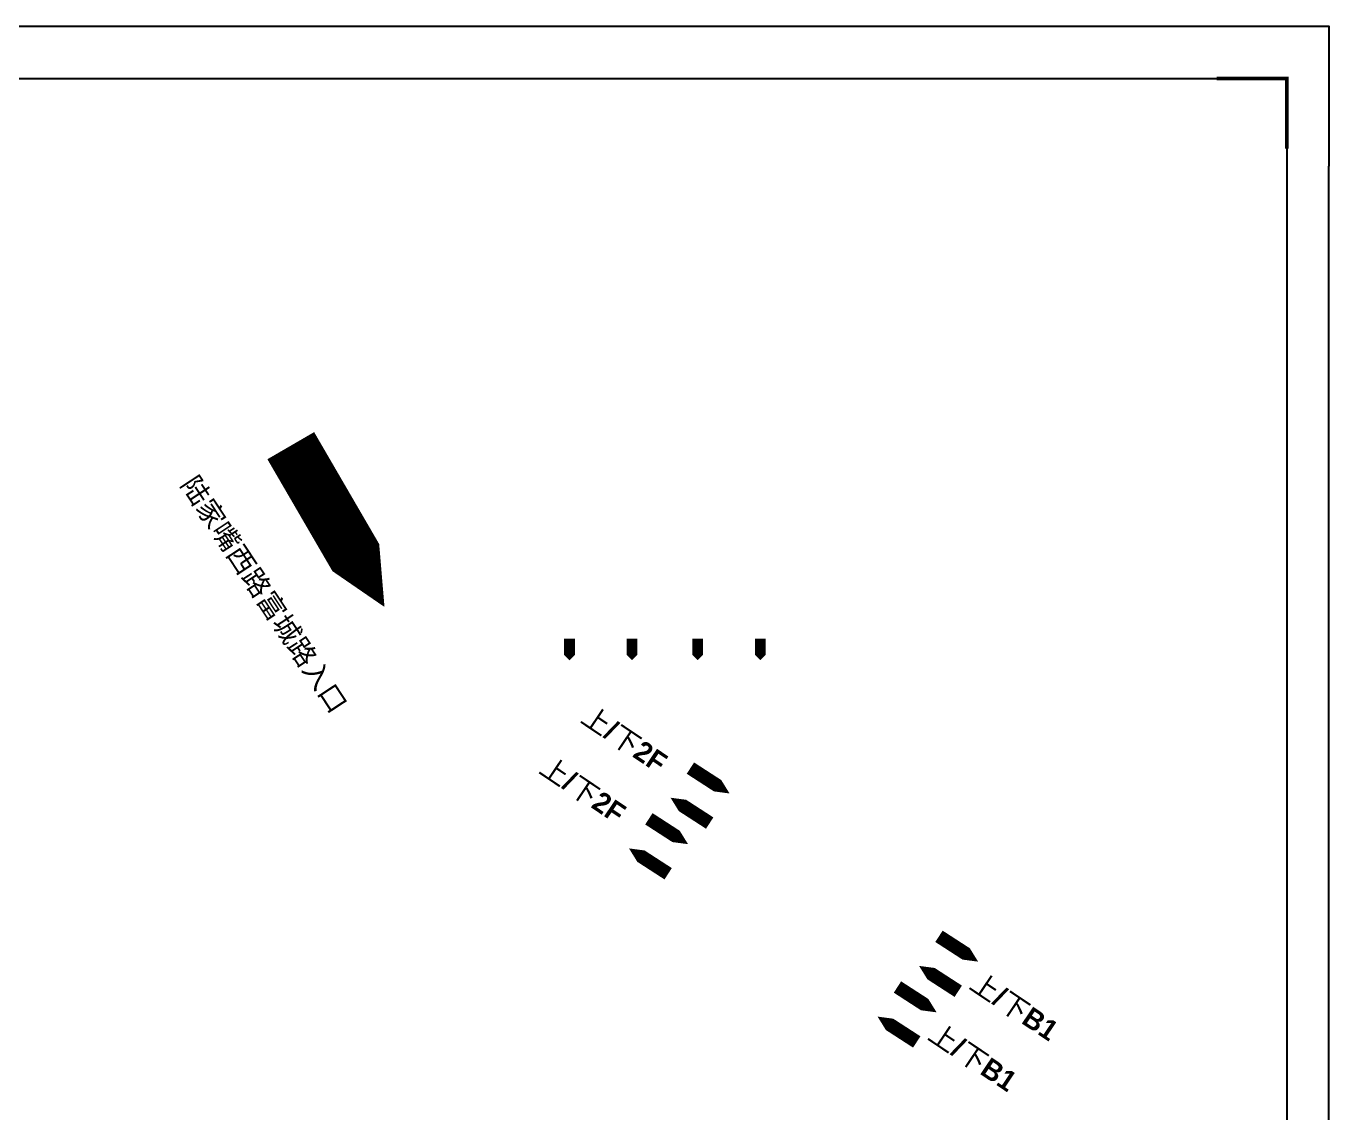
# Model space of a CAD drawing. Header units: inches. Extents: x -17552 to 36880, y -24560 to 13931.
# Drawn here: x 12782 to 36880, y -6186 to 13931 of the extents above; entities that cross this region are included whole.
import ezdxf

# ---------------------------------------------------------------- set-up
doc = ezdxf.new("R2010")
doc.units = ezdxf.units.IN
doc.header["$MEASUREMENT"] = 0
doc.styles.get("Standard").update_dxf_attribs({"font": 'arial.ttf'})

msp = doc.modelspace()

# ---------------------------------------------------------------- linework, layer by layer
for points in [[(-17552.2, -21968.2), (-17552.2, 13931), (34287.8, 13931)], [(34287.8, 13931), (36879.8, 13931), (36879.8, 11339)], [(34287.8, -24560.2), (36879.8, -24560.2), (36879.8, 11339)]]:
    msp.add_lwpolyline(points)
msp.add_lwpolyline([(-16774.6, 12959), (36102.2, 12959), (36102.2, -23588.2), (-16774.6, -23588.2)], close=True)
at = {"const_width": 64.8}
msp.add_lwpolyline([(36102.2, 11663), (36102.2, 12959), (34806.2, 12959)], dxfattribs=at)
at = {"color": 240, "true_color": 0xed1f24}
for points in [[(17678.5, 6164.4, 1000, 1000, 0), (18351.7, 5005.2, 2000, 0, 0), (19411.9, 3179.5, 0, 0, 0)], [(22832.8, 2593.2, 200, 200, 0), (22832.8, 2393.2, 400, 0, 0), (22832.8, 2193.2, 0, 0, 0)], [(23990.5, 2593.2, 200, 200, 0), (23990.5, 2393.2, 400, 0, 0), (23990.5, 2193.2, 0, 0, 0)], [(25204.7, 2593.2, 200, 200, 0), (25204.7, 2393.2, 400, 0, 0), (25204.7, 2193.2, 0, 0, 0)], [(26362.4, 2593.2, 200, 200, 0), (26362.4, 2393.2, 400, 0, 0), (26362.4, 2193.2, 0, 0, 0)], [(25069.9, 196.7, 250, 250, 0), (25351.2, 14.5, 500, 0, 0), (25794.1, -272.5, 0, 0, 0)], [(25426.6, -820.3, 250, 250, 0), (25145.3, -638.1, 500, 0, 0), (24702.3, -351.1, 0, 0, 0)], [(24301.9, -741.6, 250, 250, 0), (24583.2, -923.8, 500, 0, 0), (25026.1, -1210.7, 0, 0, 0)], [(24658.6, -1758.5, 250, 250, 0), (24377.3, -1576.3, 500, 0, 0), (23934.3, -1289.4, 0, 0, 0)], [(29667.3, -2916.3, 250, 250, 0), (29948.6, -3098.5, 500, 0, 0), (30391.5, -3385.5, 0, 0, 0)], [(30024, -3933.2, 250, 250, 0), (29742.7, -3751.1, 500, 0, 0), (29299.7, -3464.1, 0, 0, 0)], [(28899.3, -3854.6, 250, 250, 0), (29180.5, -4036.8, 500, 0, 0), (29623.5, -4323.7, 0, 0, 0)], [(29256, -4871.5, 250, 250, 0), (28974.7, -4689.3, 500, 0, 0), (28531.7, -4402.4, 0, 0, 0)]]:
    msp.add_lwpolyline(points, format="xyseb", dxfattribs=at)

# ---------------------------------------------------------------- texts
at = {"color": 240, "true_color": 0xed1f24, "char_height": 375, "width": 6396.416, "attachment_point": 1}
for s, insert, rotation in [('{\\fDengXian|b1|i0|c134|p2;陆家嘴西路富城路入口}', (15940.6, 5654.6), 303.34466), ('{\\fDengXian|b1|i0|c134|p2;上/下2F}', (23228.8, 1378.1), 326.03517), ('{\\fDengXian|b1|i0|c134|p2;上/下2F}', (22460.8, 439.9), 326.03517), ('{\\fDengXian|b1|i0|c134|p2;上/下B1}', (30418.2, -3551.8), 326.03517), ('{\\fDengXian|b1|i0|c134|p2;上/下B1}', (29650.2, -4490.1), 326.03517)]:
    msp.add_mtext(s, dxfattribs=dict(at, insert=insert, rotation=rotation))

doc.saveas('drawing.dxf')
